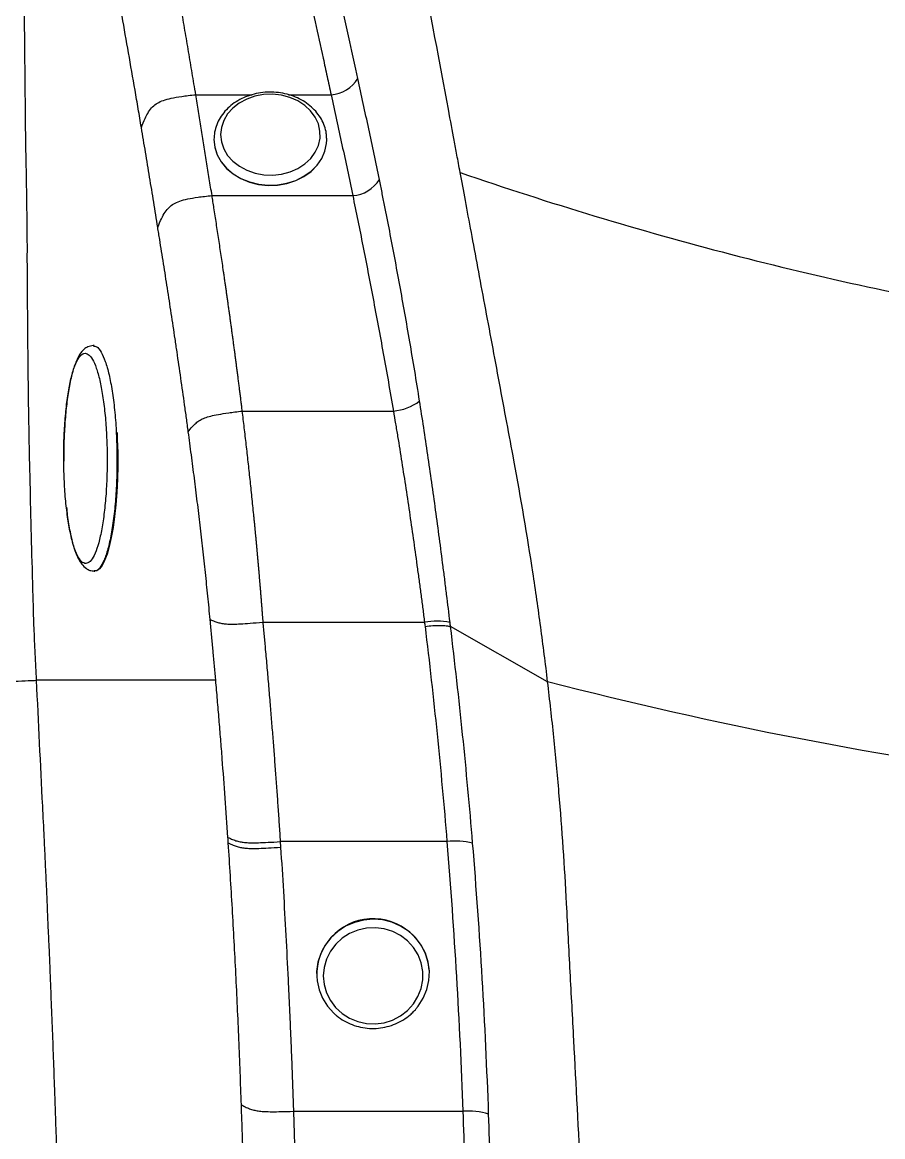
# Model space of a CAD drawing. Extents: x 527 to 611, y 788 to 934.
# Drawn here: x 576.8 to 584.43, y 841.52 to 851.41 of the extents above; entities that cross this region are included whole.
import ezdxf

# ---------------------------------------------------------------- set-up
doc = ezdxf.new("R2010")
doc.units = 0
doc.header["$MEASUREMENT"] = 0
doc.layers.add('1', color=4, linetype='Continuous')
doc.layers.add('GEOMETRY', color=3, linetype='Continuous', lineweight=25)

# ---------------------------------------------------------------- blocks, each defined once
blk = doc.blocks.new('2026_FLAIR')
at = {"layer": 'GEOMETRY'}
for p, q in [((51.2706, 47.4025), (51.7703, 47.4025)), ((52.0938, 47.4025), (52.4703, 47.4025)), ((51.4317, 47.0076), (51.4317, 47.0062)), ((52.4317, 47.0036), (52.4315, 47.0165)), ((52.4317, 47.0021), (52.4317, 47.0036)), ((51.4144, 46.5083), (52.6615, 46.5083)), ((50.3686, 45.1778), (50.3621, 45.1778)), ((51.6828, 44.5975), (53.0223, 44.5975)), ((50.3689, 43.1778), (50.3756, 43.1778)), ((51.8676, 42.7253), (53.298, 42.7253)), ((54.3898, 42.1964), (53.5286, 42.6864)), ((53.497, 40.779), (52.0224, 40.779)), ((52.0257, 40.7289), (52.0224, 40.779)), ((53.3405, 39.6391), (53.3405, 39.6398)), ((52.3425, 39.5766), (52.3425, 39.576)), ((52.1391, 38.3873), (53.638, 38.3873))]:
    blk.add_line(p, q, dxfattribs=at)
at = {"layer": 'GEOMETRY', "flags": 128}
for points in [[(51.4903, 47.0486), (51.4975, 46.9846), (51.5186, 46.9226), (51.553, 46.8647), (51.5996, 46.8126), (51.6569, 46.7682), (51.723, 46.7328), (51.7958, 46.7075), (51.873, 46.6931), (51.9521, 46.6902), (52.0305, 46.6988), (52.1058, 46.7186), (52.1755, 46.749), (52.2373, 46.789), (52.2893, 46.8374), (52.3299, 46.8926), (52.3576, 46.9527), (52.3717, 47.0159), (52.3716, 47.0802), (52.3574, 47.1435), (52.3295, 47.2036), (52.2888, 47.2588), (52.2367, 47.3073), (52.1747, 47.3474), (52.105, 47.3779), (52.0297, 47.3978), (51.9512, 47.4064), (51.8721, 47.4036), (51.795, 47.3893), (51.7222, 47.3641), (51.6562, 47.3288), (51.599, 47.2844), (51.5526, 47.2324), (51.5183, 47.1745), (51.4973, 47.1126), (51.4903, 47.0486)], [(51.4317, 47.0059), (51.4389, 46.9373), (51.4604, 46.8706), (51.4954, 46.8079), (51.543, 46.7508), (51.6017, 46.7011), (51.6699, 46.6601), (51.7457, 46.6291), (51.8268, 46.6089), (51.9109, 46.6001), (51.9957, 46.6029), (52.0786, 46.6174), (52.1572, 46.643), (52.2294, 46.6791), (52.293, 46.7245), (52.3462, 46.7781), (52.3875, 46.8382), (52.4157, 46.9031), (52.4299, 46.9709), (52.4317, 47.0036)], [(51.4317, 47.0044), (51.4389, 46.9358), (51.4604, 46.8692), (51.4954, 46.8064), (51.543, 46.7494), (51.6017, 46.6996), (51.6699, 46.6586), (51.7457, 46.6276), (51.8268, 46.6074), (51.9109, 46.5986), (51.9957, 46.6015), (52.0785, 46.6159), (52.1572, 46.6416), (52.2294, 46.6776), (52.293, 46.7231), (52.3462, 46.7766), (52.3875, 46.8367), (52.4157, 46.9016), (52.4299, 46.9694), (52.4317, 47.0021)], [(50.5723, 44.407), (50.5751, 44.3464), (50.5781, 44.2286)], [(50.5781, 44.2286), (50.5783, 44.1101), (50.5756, 43.9926), (50.57, 43.8777), (50.5617, 43.767), (50.5507, 43.662), (50.5372, 43.5643), (50.5213, 43.4752), (50.5034, 43.396), (50.4836, 43.3277), (50.4623, 43.2714), (50.4397, 43.2278), (50.4162, 43.1976), (50.392, 43.181), (50.3756, 43.1778)], [(53.2339, 39.3098), (53.2427, 39.321), (53.2873, 39.3908), (53.3192, 39.4669), (53.3372, 39.547), (53.341, 39.6289), (53.3305, 39.7102), (53.3059, 39.7885), (53.2679, 39.8616), (53.2176, 39.9274), (53.1566, 39.984), (53.0864, 40.0297), (53.0093, 40.0633), (52.9273, 40.0838), (52.8428, 40.0906), (52.7583, 40.0835), (52.6762, 40.0628), (52.5988, 40.0289), (52.5284, 39.9829), (52.4671, 39.9261), (52.4165, 39.8601), (52.3781, 39.7869), (52.3531, 39.7085), (52.3421, 39.6272), (52.3455, 39.5453), (52.3631, 39.4653), (52.3945, 39.3893), (52.4388, 39.3196), (52.4947, 39.2582), (52.4965, 39.2565)], [(53.1474, 39.2812), (53.1995, 39.339), (53.2402, 39.4047), (53.2681, 39.4764), (53.2824, 39.5517), (53.2825, 39.6282), (53.2685, 39.7034), (53.2407, 39.7749), (53.2002, 39.8405), (53.1482, 39.8979), (53.0864, 39.9454), (53.0168, 39.9815), (52.9415, 40.0049), (52.8631, 40.0149), (52.784, 40.0113), (52.7068, 39.994), (52.634, 39.9638), (52.5679, 39.9214), (52.5106, 39.8684), (52.464, 39.8064), (52.4296, 39.7374), (52.4084, 39.6636), (52.4012, 39.5874), (52.4082, 39.5113), (52.4291, 39.4376), (52.4634, 39.3688), (52.5098, 39.307), (52.567, 39.2543), (52.633, 39.2124), (52.7057, 39.1826), (52.7828, 39.1658), (52.8619, 39.1626), (52.9404, 39.173), (53.0157, 39.1969), (53.0854, 39.2333), (53.1474, 39.2812)]]:
    blk.add_lwpolyline(points, dxfattribs=at)
at = {"layer": 'GEOMETRY'}
for centre, radius, start, end in [((52.4514, 47.6993), 0.2974, 273.63978, 329.17756), ((52.6437, 46.8075), 0.2997, 273.38843, 328.13971), ((52.9897, 45.0276), 0.4314, 274.33848, 307.84422), ((53.4038, 42.0556), 0.678, 79.77224, 98.97877), ((53.5756, 40.1536), 0.6303, 76.2933, 97.1601), ((52.8423, 39.5949), 0.5002, 5.14148, 182.09521), ((53.6877, 37.8), 0.5894, 72.31461, 94.83833)]:
    blk.add_arc(centre, radius, start, end, dxfattribs=at)
for points, knots in [([(53.5093, 47.2753), (53.4326, 47.6862), (53.3509, 48.1241), (53.183, 49.0244), (53.0967, 49.4866), (52.9249, 50.4078), (52.8393, 50.8668), (52.7146, 51.5348), (52.6737, 51.7541), (52.6137, 52.076), (52.5939, 52.1821), (52.5548, 52.3917), (52.5355, 52.4949), (52.5165, 52.5971)], [0.4318413, 0.4318413, 0.4318413, 0.4318413, 0.573881, 0.573881, 0.7159207, 0.7159207, 0.8579603, 0.8579603, 0.9289802, 0.9289802, 0.9644901, 0.9644901, 1, 1, 1, 1]), ([(52.7068, 47.5469), (52.6121, 47.9809), (52.519, 48.4075), (52.3363, 49.2446), (52.2467, 49.6552), (52.1148, 50.2592), (52.0713, 50.4585), (51.9851, 50.8529), (51.9426, 51.0479), (51.8583, 51.4336), (51.8166, 51.6243), (51.7342, 52.0014), (51.6935, 52.1877), (51.6532, 52.372)], [0, 0, 0, 0, 0.25, 0.25, 0.5, 0.5, 0.625, 0.625, 0.75, 0.75, 0.875, 0.875, 1, 1, 1, 1]), ([(51.4212, 52.2272), (51.5014, 51.8587), (51.5833, 51.4816), (51.7091, 50.9029), (51.7515, 50.7079), (51.8372, 50.3135), (51.8806, 50.1141), (52.0119, 49.5102), (52.1011, 49.0996), (52.2376, 48.4719), (52.2835, 48.2607), (52.3531, 47.941), (52.3764, 47.8339), (52.4115, 47.6727), (52.4232, 47.6188), (52.4467, 47.5108), (52.4585, 47.4567), (52.4703, 47.4025)], [0, 0, 0, 0, 0.25, 0.25, 0.375, 0.375, 0.5, 0.5, 0.75, 0.75, 0.875, 0.875, 0.9375, 0.9375, 0.96875, 0.96875, 1, 1, 1, 1]), ([(49.8589, 42.21), (49.8551, 42.2878), (49.8513, 42.3656), (49.8456, 42.4824), (49.8437, 42.5213), (49.8402, 42.5991), (49.8386, 42.638), (49.836, 42.6964), (49.8352, 42.7158), (49.834, 42.7547), (49.8336, 42.7742), (49.832, 42.8326), (49.8309, 42.8715), (49.8276, 42.9883), (49.8254, 43.0662), (49.819, 43.2997), (49.815, 43.4554), (49.8071, 43.7668), (49.8035, 43.9226), (49.798, 44.1561), (49.7963, 44.234), (49.7933, 44.3897), (49.792, 44.4676), (49.7882, 44.7012), (49.786, 44.8569), (49.7835, 45.0906), (49.7829, 45.1685), (49.7821, 45.3242), (49.7818, 45.4021), (49.7799, 45.5189), (49.7791, 45.5579), (49.778, 45.6357), (49.7778, 45.6747), (49.7783, 45.7526), (49.779, 45.7916), (49.7789, 45.85), (49.7787, 45.8694), (49.778, 45.8986), (49.7777, 45.9084), (49.7769, 45.9278), (49.7763, 45.9376), (49.7756, 45.957), (49.7754, 45.9667), (49.7761, 45.9862), (49.7769, 45.996), (49.7786, 46.0155), (49.7794, 46.0253), (49.7797, 46.0447), (49.7792, 46.0545), (49.7779, 46.0739), (49.777, 46.0836), (49.7759, 46.1031), (49.7757, 46.1128), (49.7754, 46.142), (49.7757, 46.1615), (49.776, 46.2199), (49.7759, 46.2588), (49.775, 46.3367), (49.7743, 46.3756), (49.7734, 46.4534), (49.773, 46.4923), (49.7717, 46.5702), (49.7709, 46.6091), (49.7694, 46.687), (49.7687, 46.7259), (49.7677, 46.7843), (49.7674, 46.8037), (49.7666, 46.8426), (49.7661, 46.8621), (49.7652, 46.901), (49.7647, 46.9205), (49.7642, 46.9594), (49.7643, 46.9789), (49.764, 47.0178), (49.7634, 47.0373), (49.7626, 47.0762), (49.7623, 47.0956), (49.7615, 47.154), (49.7612, 47.1929), (49.7605, 47.2708), (49.7601, 47.3097), (49.7582, 47.5044), (49.7566, 47.6601), (49.7522, 48.1272), (49.7494, 48.4386), (49.7467, 48.9057), (49.7461, 49.0614), (49.7455, 49.3728), (49.7455, 49.5285), (49.7461, 49.6842)], [0, 0, 0, 0, 0.03125, 0.03125, 0.046875, 0.046875, 0.0625, 0.0625, 0.070313, 0.070313, 0.078125, 0.078125, 0.09375, 0.09375, 0.125, 0.125, 0.1875, 0.1875, 0.25, 0.25, 0.28125, 0.28125, 0.3125, 0.3125, 0.375, 0.375, 0.40625, 0.40625, 0.4375, 0.4375, 0.453125, 0.453125, 0.46875, 0.46875, 0.484375, 0.484375, 0.492188, 0.492188, 0.496094, 0.496094, 0.5, 0.5, 0.503906, 0.503906, 0.507813, 0.507813, 0.511719, 0.511719, 0.515625, 0.515625, 0.519531, 0.519531, 0.523438, 0.523438, 0.53125, 0.53125, 0.546875, 0.546875, 0.5625, 0.5625, 0.578125, 0.578125, 0.59375, 0.59375, 0.609375, 0.609375, 0.617188, 0.617188, 0.625, 0.625, 0.632813, 0.632813, 0.640625, 0.640625, 0.648438, 0.648438, 0.65625, 0.65625, 0.671875, 0.671875, 0.6875, 0.6875, 0.75, 0.75, 0.875, 0.875, 0.9375, 0.9375, 1, 1, 1, 1]), ([(50.7884, 47.111), (50.7837, 47.1388), (50.779, 47.1667), (50.7696, 47.2223), (50.7649, 47.2501), (50.7507, 47.3334), (50.7412, 47.3887), (50.7128, 47.5543), (50.6937, 47.6641), (50.6363, 47.992), (50.5978, 48.2086), (50.4825, 48.8519), (50.406, 49.2724), (50.3321, 49.6842)], [0, 0, 0, 0, 0.03125, 0.03125, 0.0625, 0.0625, 0.125, 0.125, 0.25, 0.25, 0.5, 0.5, 1, 1, 1, 1]), ([(51.2706, 47.4025), (51.2653, 47.4345), (51.2547, 47.4983), (51.2388, 47.5938), (51.2229, 47.689), (51.2069, 47.784), (51.1909, 47.8787), (51.1749, 47.9732), (51.1537, 48.0975), (51.1273, 48.2513), (51.0957, 48.434), (51.064, 48.6158), (51.0324, 48.7964), (51.0008, 48.9761), (50.9693, 49.1547), (50.9379, 49.3323), (50.9067, 49.5089), (50.8861, 49.6258), (50.8758, 49.6842)], [0, 0, 0, 0, 0.040676, 0.081258, 0.121889, 0.16254, 0.203187, 0.24383, 0.284467, 0.364042, 0.4436, 0.523141, 0.602663, 0.682167, 0.761652, 0.84112, 0.920569, 1, 1, 1, 1]), ([(52.8983, 46.6493), (52.867, 46.8006), (52.8353, 46.9511), (52.7874, 47.1756), (52.7714, 47.2502), (52.7391, 47.399), (52.7229, 47.4731), (52.7068, 47.5469)], [0, 0, 0, 0, 0.5, 0.5, 0.75, 0.75, 1, 1, 1, 1]), ([(50.7884, 47.111), (50.7995, 47.1416), (50.8101, 47.1679), (50.8311, 47.2139), (50.8416, 47.2335), (50.8636, 47.2677), (50.8751, 47.2822), (50.9004, 47.3076), (50.9141, 47.3184), (50.9454, 47.3373), (50.9629, 47.3454), (51.0035, 47.3598), (51.0265, 47.3662), (51.0802, 47.3778), (51.1109, 47.383), (51.1824, 47.393), (51.2232, 47.3978), (51.2706, 47.4025)], [0, 0, 0, 0, 0.125, 0.125, 0.25, 0.25, 0.375, 0.375, 0.5, 0.5, 0.625, 0.625, 0.75, 0.75, 0.875, 0.875, 1, 1, 1, 1]), ([(51.4144, 46.5083), (51.4104, 46.5333), (51.4024, 46.5832), (51.3904, 46.6579), (51.3787, 46.7326), (51.3669, 46.8075), (51.3551, 46.8823), (51.3392, 46.982), (51.3192, 47.1062), (51.295, 47.2547), (51.2787, 47.3533), (51.2706, 47.4025)], [0, 0, 0, 0, 0.082967, 0.165717, 0.248728, 0.332101, 0.415645, 0.499186, 0.666135, 0.833133, 1, 1, 1, 1]), ([(52.43, 47.0174), (52.4296, 47.0313), (52.4286, 47.0673), (52.4131, 47.1241), (52.3855, 47.1861), (52.3462, 47.2435), (52.2969, 47.295), (52.2384, 47.3395), (52.1721, 47.3758), (52.0997, 47.403), (52.023, 47.4203), (51.9438, 47.4273), (51.8643, 47.4237), (51.7863, 47.4096), (51.7117, 47.3853), (51.6426, 47.3512), (51.5808, 47.3082), (51.5278, 47.2573), (51.4852, 47.1998), (51.4544, 47.1373), (51.4351, 47.072), (51.4328, 47.0276), (51.4317, 47.0058)], [0, 0, 0, 0, 0.031045, 0.080732, 0.130479, 0.180495, 0.230896, 0.281691, 0.332817, 0.384179, 0.435695, 0.487312, 0.539004, 0.590763, 0.642581, 0.694433, 0.746257, 0.797951, 0.849374, 0.900387, 0.95091, 1, 1, 1, 1]), ([(52.4703, 47.4025), (52.5024, 47.2551), (52.5347, 47.1069), (52.5985, 46.8088), (52.6302, 46.659), (52.6615, 46.5083)], [0, 0, 0, 0, 0.5, 0.5, 1, 1, 1, 1]), ([(53.6143, 46.7123), (53.6036, 46.7697), (53.5942, 46.8198), (53.5768, 46.913), (53.5688, 46.9559), (53.545, 47.0835), (53.5294, 47.1671), (53.5093, 47.2753)], [0.35707677, 0.35707677, 0.35707677, 0.35707677, 0.37576791, 0.37576791, 0.39445905, 0.39445905, 0.43184133, 0.43184133, 0.43184133, 0.43184133]), ([(50.9332, 46.2262), (50.9272, 46.2635), (50.9211, 46.301), (50.9091, 46.376), (50.9032, 46.4133), (50.8855, 46.5247), (50.8735, 46.5983), (50.8495, 46.7453), (50.8374, 46.8187), (50.8191, 46.9285), (50.8129, 46.9651), (50.8007, 47.0382), (50.7946, 47.0747), (50.7884, 47.111)], [0, 0, 0, 0, 0.125, 0.125, 0.25, 0.25, 0.5, 0.5, 0.75, 0.75, 0.875, 0.875, 1, 1, 1, 1]), ([(53.2543, 44.687), (53.2401, 44.7766), (53.2258, 44.8652), (53.1969, 45.0405), (53.1823, 45.1269), (53.153, 45.2979), (53.1382, 45.3824), (53.1087, 45.5495), (53.0938, 45.6321), (53.0641, 45.7951), (53.0492, 45.8757), (53.0193, 46.0349), (53.0043, 46.1137), (52.9743, 46.2695), (52.9592, 46.3464), (52.9365, 46.4608), (52.9289, 46.4986), (52.9137, 46.5742), (52.906, 46.6118), (52.8983, 46.6493)], [0, 0, 0, 0, 0.125, 0.125, 0.25, 0.25, 0.375, 0.375, 0.5, 0.5, 0.625, 0.625, 0.75, 0.75, 0.875, 0.875, 0.9375, 0.9375, 1, 1, 1, 1]), ([(53.6143, 46.7123), (54.4067, 46.4396), (55.2058, 46.198), (56.8178, 45.7794), (57.6307, 45.6025), (59.2709, 45.3166), (60.0982, 45.2075), (61.3507, 45.0976), (61.77, 45.0699), (62.4021, 45.0421), (62.6132, 45.0351), (62.9307, 45.0281), (63.0367, 45.0264), (63.2482, 45.0241), (63.3539, 45.0235), (64.304, 45.0237), (65.1419, 45.0611), (66.8051, 45.207), (67.6304, 45.3156), (69.2688, 45.6008), (70.082, 45.7774), (71.6967, 46.1963), (72.4982, 46.4385), (73.2941, 46.7123)], [0, 0, 0, 0, 0.125, 0.125, 0.25, 0.25, 0.375, 0.375, 0.4375, 0.4375, 0.46875, 0.46875, 0.484375, 0.484375, 0.5, 0.5, 0.625, 0.625, 0.75, 0.75, 0.875, 0.875, 1, 1, 1, 1]), ([(54.0903, 44.1603), (54.0496, 44.3792), (54.0062, 44.6114), (53.9189, 45.0793), (53.875, 45.3148), (53.7906, 45.767), (53.7502, 45.9835), (53.6949, 46.2802), (53.6773, 46.3744), (53.6442, 46.5519), (53.6287, 46.6351), (53.6143, 46.7123)], [0.1557946, 0.1557946, 0.1557946, 0.1557946, 0.2061151, 0.2061151, 0.2564357, 0.2564357, 0.3067562, 0.3067562, 0.3319165, 0.3319165, 0.3570768, 0.3570768, 0.3570768, 0.3570768]), ([(50.9332, 46.2262), (50.9446, 46.2557), (50.9554, 46.281), (50.9768, 46.3252), (50.9874, 46.3441), (51.0096, 46.377), (51.0212, 46.391), (51.0465, 46.4154), (51.0603, 46.4258), (51.0914, 46.4441), (51.1089, 46.452), (51.1492, 46.466), (51.1721, 46.4722), (51.2254, 46.4836), (51.2558, 46.4888), (51.3268, 46.4988), (51.3674, 46.5035), (51.4144, 46.5083)], [0, 0, 0, 0, 0.125, 0.125, 0.25, 0.25, 0.375, 0.375, 0.5, 0.5, 0.625, 0.625, 0.75, 0.75, 0.875, 0.875, 1, 1, 1, 1]), ([(51.6828, 44.5975), (51.6811, 44.6116), (51.6776, 44.6398), (51.6724, 44.6819), (51.6672, 44.7239), (51.662, 44.7657), (51.6567, 44.8074), (51.6515, 44.8488), (51.6462, 44.8902), (51.6409, 44.9313), (51.6356, 44.9723), (51.6303, 45.013), (51.625, 45.0537), (51.6197, 45.0941), (51.6143, 45.1344), (51.609, 45.1745), (51.6036, 45.2145), (51.5983, 45.2543), (51.5929, 45.2939), (51.5875, 45.3334), (51.5821, 45.3727), (51.5767, 45.4119), (51.5713, 45.4509), (51.5658, 45.4898), (51.5604, 45.5285), (51.555, 45.567), (51.5495, 45.6055), (51.5441, 45.6437), (51.5387, 45.6819), (51.5332, 45.7198), (51.5278, 45.7577), (51.5223, 45.7954), (51.5116, 45.869), (51.4956, 45.9775), (51.4743, 46.1199), (51.453, 46.2603), (51.4358, 46.3712), (51.4231, 46.4537), (51.4173, 46.4901), (51.4144, 46.5083)], [0, 0, 0, 0, 0.020264, 0.040534, 0.060806, 0.081077, 0.101343, 0.121603, 0.141854, 0.162097, 0.182329, 0.202552, 0.222767, 0.242973, 0.263173, 0.283369, 0.303559, 0.323744, 0.343923, 0.364098, 0.384268, 0.404435, 0.424598, 0.444757, 0.464914, 0.485066, 0.505215, 0.525361, 0.545505, 0.565648, 0.58579, 0.60593, 0.626067, 0.704067, 0.782032, 0.859921, 0.937736, 0.968913, 1, 1, 1, 1]), ([(52.6615, 46.5083), (52.6769, 46.4353), (52.6919, 46.3614), (52.722, 46.2125), (52.737, 46.1372), (52.767, 45.9852), (52.782, 45.9084), (52.812, 45.7531), (52.827, 45.6746), (52.857, 45.5159), (52.8721, 45.4356), (52.9023, 45.2732), (52.9174, 45.1911), (52.9475, 45.025), (52.9626, 44.941), (52.9926, 44.7708), (53.0075, 44.6845), (53.0223, 44.5975)], [0, 0, 0, 0, 0.125, 0.125, 0.25, 0.25, 0.375, 0.375, 0.5, 0.5, 0.625, 0.625, 0.75, 0.75, 0.875, 0.875, 1, 1, 1, 1]), ([(51.2043, 44.413), (51.1989, 44.4533), (51.1934, 44.4936), (51.1825, 44.5736), (51.177, 44.6134), (51.1604, 44.7322), (51.1492, 44.811), (51.1268, 44.9675), (51.1156, 45.0451), (51.0987, 45.1602), (51.0931, 45.1984), (51.0817, 45.2746), (51.0761, 45.3125), (51.0591, 45.4259), (51.0477, 45.5006), (51.0249, 45.6491), (51.0135, 45.7226), (50.9963, 45.8317), (50.9906, 45.8679), (50.9792, 45.9403), (50.9734, 45.9764), (50.9619, 46.0485), (50.9562, 46.0843), (50.9476, 46.1376), (50.9447, 46.1552), (50.939, 46.1906), (50.9361, 46.2083), (50.9332, 46.2262)], [0, 0, 0, 0, 0.0625, 0.0625, 0.125, 0.125, 0.25, 0.25, 0.375, 0.375, 0.4375, 0.4375, 0.5, 0.5, 0.625, 0.625, 0.75, 0.75, 0.8125, 0.8125, 0.875, 0.875, 0.9375, 0.9375, 0.96875, 0.96875, 1, 1, 1, 1]), ([(50.362, 45.1777), (50.3452, 45.1756), (50.3157, 45.1717), (50.2815, 45.1474), (50.2487, 45.1131), (50.2149, 45.0551), (50.1798, 44.9571), (50.1498, 44.8288), (50.1275, 44.6829), (50.1114, 44.5235), (50.1023, 44.3535), (50.0987, 44.2271), (50.1004, 44.1604), (50.1006, 44.1521)], [0, 0, 0, 0, 0.069165, 0.121583, 0.158846, 0.273099, 0.40175, 0.524729, 0.640378, 0.754687, 0.869088, 0.983847, 1, 1, 1, 1]), ([(50.3608, 45.1744), (50.3713, 45.1739), (50.3953, 45.1726), (50.4321, 45.1252), (50.4692, 45.0421), (50.5023, 44.9246), (50.5302, 44.7788), (50.5518, 44.6097), (50.5661, 44.424), (50.5728, 44.2289), (50.5715, 44.0319), (50.5623, 43.8404), (50.5456, 43.6619), (50.5219, 43.5032), (50.4922, 43.3706), (50.4576, 43.2682), (50.4195, 43.2038), (50.3892, 43.175), (50.3723, 43.1804), (50.3687, 43.1815)], [0, 0, 0, 0, 0.048465, 0.11082, 0.173176, 0.235531, 0.297886, 0.360242, 0.422597, 0.484953, 0.547308, 0.609664, 0.672019, 0.734375, 0.79673, 0.859086, 0.921441, 0.983797, 1, 1, 1, 1]), ([(50.1005, 44.1302), (50.102, 44.0694), (50.1051, 43.948), (50.119, 43.7751), (50.1389, 43.6176), (50.165, 43.4816), (50.1958, 43.3721), (50.2304, 43.2941), (50.2674, 43.2493), (50.3053, 43.2409), (50.3428, 43.268), (50.3783, 43.3301), (50.4105, 43.425), (50.4382, 43.5485), (50.4602, 43.6964), (50.4759, 43.8626), (50.4844, 44.0412), (50.4857, 44.2252), (50.4794, 44.4074), (50.466, 44.5805), (50.4459, 44.7379), (50.42, 44.874), (50.3891, 44.983), (50.3545, 45.0614), (50.3175, 45.1056), (50.2795, 45.1142), (50.2421, 45.0871), (50.2066, 45.0245), (50.1744, 44.93), (50.1468, 44.806), (50.1247, 44.6582), (50.1091, 44.492), (50.1001, 44.3134), (50.1004, 44.1913), (50.1005, 44.1302)], [0, 0, 0, 0, 0.031254, 0.062463, 0.093755, 0.124954, 0.15622, 0.187463, 0.218687, 0.249972, 0.281172, 0.312465, 0.343671, 0.374932, 0.40618, 0.437392, 0.468682, 0.5, 0.531318, 0.562608, 0.59382, 0.625068, 0.656329, 0.687535, 0.718828, 0.750028, 0.781312, 0.812537, 0.84378, 0.875046, 0.906245, 0.937537, 0.968746, 1, 1, 1, 1]), ([(53.5242, 42.7228), (53.5145, 42.8049), (53.5045, 42.8874), (53.4891, 43.0116), (53.484, 43.0531), (53.4736, 43.1363), (53.4683, 43.178), (53.4523, 43.303), (53.4415, 43.3862), (53.4195, 43.5525), (53.4083, 43.6356), (53.3743, 43.8841), (53.3511, 44.0478), (53.3153, 44.2905), (53.3033, 44.3707), (53.279, 44.5298), (53.2668, 44.6087), (53.2543, 44.687)], [0, 0, 0, 0, 0.125, 0.125, 0.1875, 0.1875, 0.25, 0.25, 0.375, 0.375, 0.5, 0.5, 0.75, 0.75, 0.875, 0.875, 1, 1, 1, 1]), ([(51.2043, 44.413), (51.2165, 44.4299), (51.2279, 44.4446), (51.2503, 44.4702), (51.2613, 44.4812), (51.284, 44.5007), (51.2957, 44.5091), (51.3211, 44.524), (51.3348, 44.5305), (51.3657, 44.5424), (51.3829, 44.5478), (51.4226, 44.558), (51.4451, 44.5627), (51.4974, 44.5722), (51.5273, 44.577), (51.5969, 44.5868), (51.6366, 44.5919), (51.6828, 44.5975)], [0, 0, 0, 0, 0.125, 0.125, 0.25, 0.25, 0.375, 0.375, 0.5, 0.5, 0.625, 0.625, 0.75, 0.75, 0.875, 0.875, 1, 1, 1, 1]), ([(51.8676, 42.7253), (51.8668, 42.7361), (51.8652, 42.7578), (51.8627, 42.7903), (51.8601, 42.823), (51.8576, 42.8557), (51.855, 42.8885), (51.8524, 42.9213), (51.8498, 42.9542), (51.8471, 42.9871), (51.8444, 43.02), (51.8417, 43.0529), (51.8389, 43.0859), (51.8361, 43.1189), (51.8333, 43.1518), (51.8305, 43.1848), (51.8276, 43.2178), (51.8247, 43.2508), (51.8218, 43.2838), (51.8188, 43.3168), (51.8158, 43.3498), (51.8128, 43.3828), (51.8098, 43.4158), (51.8067, 43.4487), (51.8036, 43.4816), (51.8005, 43.5145), (51.7974, 43.5474), (51.7942, 43.5802), (51.791, 43.613), (51.7878, 43.6457), (51.783, 43.6938), (51.7767, 43.7572), (51.7686, 43.8357), (51.7605, 43.9138), (51.7522, 43.9916), (51.7438, 44.0689), (51.7354, 44.1459), (51.7268, 44.2224), (51.7182, 44.2984), (51.7095, 44.374), (51.7007, 44.449), (51.6918, 44.5236), (51.6858, 44.5728), (51.6828, 44.5975)], [0, 0, 0, 0, 0.01731, 0.034636, 0.051974, 0.06932, 0.086672, 0.104025, 0.121376, 0.138721, 0.15606, 0.173392, 0.19072, 0.208043, 0.225361, 0.242677, 0.259989, 0.277298, 0.294604, 0.311908, 0.329208, 0.346506, 0.3638, 0.38109, 0.398377, 0.41566, 0.432938, 0.450212, 0.46748, 0.484742, 0.501999, 0.543673, 0.585312, 0.626923, 0.668506, 0.710063, 0.751591, 0.793085, 0.834547, 0.875975, 0.917366, 0.958712, 1, 1, 1, 1]), ([(53.0223, 44.5975), (53.0286, 44.5603), (53.0349, 44.5228), (53.0475, 44.4478), (53.0537, 44.4101), (53.0723, 44.2965), (53.0845, 44.2201), (53.1089, 44.0659), (53.1209, 43.9883), (53.1446, 43.8323), (53.1564, 43.7538), (53.1796, 43.5959), (53.191, 43.5166), (53.2135, 43.358), (53.2245, 43.2786), (53.2408, 43.1594), (53.2462, 43.1196), (53.2569, 43.0403), (53.2622, 43.0007), (53.2726, 42.9217), (53.2778, 42.8823), (53.2854, 42.8233), (53.288, 42.8037), (53.293, 42.7645), (53.2955, 42.7448), (53.298, 42.7253)], [0, 0, 0, 0, 0.0625, 0.0625, 0.125, 0.125, 0.25, 0.25, 0.375, 0.375, 0.5, 0.5, 0.625, 0.625, 0.75, 0.75, 0.8125, 0.8125, 0.875, 0.875, 0.9375, 0.9375, 0.96875, 0.96875, 1, 1, 1, 1]), ([(51.3979, 42.7486), (51.3946, 42.7832), (51.3913, 42.8175), (51.3846, 42.8865), (51.3811, 42.9212), (51.3706, 43.0253), (51.3634, 43.0949), (51.3486, 43.2344), (51.3409, 43.3044), (51.3253, 43.4445), (51.3173, 43.5144), (51.3009, 43.654), (51.2926, 43.7237), (51.2756, 43.8629), (51.2669, 43.9325), (51.2494, 44.071), (51.2405, 44.1399), (51.227, 44.2428), (51.2225, 44.277), (51.2135, 44.3451), (51.2089, 44.379), (51.2043, 44.413)], [0, 0, 0, 0, 0.0625, 0.0625, 0.125, 0.125, 0.25, 0.25, 0.375, 0.375, 0.5, 0.5, 0.625, 0.625, 0.75, 0.75, 0.875, 0.875, 0.9375, 0.9375, 1, 1, 1, 1]), ([(54.3898, 42.1964), (54.3801, 42.2776), (54.3702, 42.3584), (54.3497, 42.5202), (54.3391, 42.6009), (54.3063, 42.8433), (54.2831, 43.005), (54.2089, 43.4927), (54.1534, 43.8215), (54.0903, 44.1603)], [0, 0, 0, 0, 0.0194743, 0.0194743, 0.0389486, 0.0389486, 0.0778973, 0.0778973, 0.1557946, 0.1557946, 0.1557946, 0.1557946]), ([(50.1243, 43.7437), (50.1267, 43.7201), (50.1347, 43.6413), (50.1524, 43.5387), (50.1755, 43.4353), (50.1976, 43.3619), (50.2189, 43.3088), (50.2381, 43.2711), (50.2619, 43.2341), (50.2948, 43.2016), (50.3336, 43.1814), (50.3568, 43.1791), (50.3692, 43.1779)], [0, 0, 0, 0, 0.073305, 0.245068, 0.366015, 0.489618, 0.597485, 0.665739, 0.737629, 0.848334, 0.919182, 1, 1, 1, 1]), ([(51.3979, 42.7486), (51.4124, 42.742), (51.4256, 42.7364), (51.451, 42.7269), (51.463, 42.7231), (51.4872, 42.7167), (51.4993, 42.7143), (51.5249, 42.7105), (51.5384, 42.7093), (51.5684, 42.7078), (51.5849, 42.7076), (51.6226, 42.7082), (51.6438, 42.709), (51.6931, 42.7117), (51.7212, 42.7135), (51.7867, 42.7185), (51.8241, 42.7215), (51.8676, 42.7253)], [0, 0, 0, 0, 0.125, 0.125, 0.25, 0.25, 0.375, 0.375, 0.5, 0.5, 0.625, 0.625, 0.75, 0.75, 0.875, 0.875, 1, 1, 1, 1]), ([(51.4476, 42.21), (51.4403, 42.2924), (51.4329, 42.3753), (51.4215, 42.4987), (51.4178, 42.5396), (51.4119, 42.602), (51.4099, 42.6231), (51.4059, 42.6653), (51.4038, 42.6866), (51.4019, 42.7072)], [0, 0, 0, 0, 0.5, 0.5, 0.75, 0.75, 0.875, 0.875, 1, 1, 1, 1]), ([(52.0224, 40.779), (52.019, 40.8297), (52.0123, 40.9311), (52.0018, 41.0831), (51.9911, 41.2352), (51.9799, 41.3873), (51.9685, 41.5395), (51.9567, 41.6916), (51.9446, 41.8438), (51.9318, 41.9994), (51.9185, 42.1583), (51.9044, 42.3207), (51.8929, 42.4493), (51.8844, 42.5439), (51.8788, 42.6043), (51.8727, 42.6646), (51.8693, 42.705), (51.8676, 42.7253)], [0, 0, 0, 0, 0.0781534, 0.1563195, 0.2344941, 0.3126727, 0.3908498, 0.4690197, 0.5471792, 0.6253663, 0.7088219, 0.792176, 0.8756142, 0.9069008, 0.9379355, 0.9686804, 1, 1, 1, 1]), ([(53.298, 42.7253), (53.298, 42.7253), (53.298, 42.7253), (53.298, 42.7253), (53.2995, 42.7129), (53.301, 42.7005), (53.3025, 42.688)], [-0.00000006, -0.00000006, -0.00000006, -0.00000006, 0, 0, 0, 0.0009705947, 0.0009705947, 0.0009705947, 0.0009705947]), ([(53.3025, 42.688), (53.3262, 42.6908), (53.3499, 42.693), (53.3954, 42.6957), (53.4171, 42.6963), (53.457, 42.6961), (53.475, 42.6952), (53.506, 42.6919), (53.5189, 42.6895), (53.5286, 42.6864)], [0, 0, 0, 0, 0.25, 0.25, 0.5, 0.5, 0.75, 0.75, 1, 1, 1, 1]), ([(53.5286, 42.6864), (53.5286, 42.6864), (53.5286, 42.6864), (53.5286, 42.6864), (53.5271, 42.6986), (53.5257, 42.7107), (53.5242, 42.7228)], [-0.00000006, -0.00000006, -0.00000006, -0.00000006, 0, 0, 0, 0.0009476852, 0.0009476852, 0.0009476852, 0.0009476852]), ([(53.3025, 42.6881), (53.3414, 42.3701), (53.3771, 42.052), (53.4419, 41.4156), (53.4711, 41.0973), (53.497, 40.779)], [0, 0, 0, 0, 0.5, 0.5, 1, 1, 1, 1]), ([(53.7249, 40.766), (53.6985, 41.0862), (53.669, 41.4064), (53.6036, 42.0466), (53.5677, 42.3666), (53.5286, 42.6864)], [0, 0, 0, 0, 0.5, 0.5, 1, 1, 1, 1]), ([(49.3625, 42.1859), (49.4233, 42.1889), (49.4841, 42.1918), (49.5976, 42.1973), (49.6504, 42.1999), (49.7409, 42.2043), (49.7787, 42.2061), (49.8344, 42.2088), (49.8522, 42.2097), (49.8589, 42.21)], [0, 0, 0, 0, 0.25, 0.25, 0.5, 0.5, 0.75, 0.75, 1, 1, 1, 1]), ([(51.4476, 42.21), (51.3456, 42.21), (51.1523, 42.21), (50.8066, 42.21), (50.4467, 42.21), (50.115, 42.21), (49.942, 42.21), (49.865, 42.21), (49.8589, 42.21)], [0, 0, 0, 0, 0.0625, 0.125, 0.25, 0.375, 0.5, 0.5108544, 0.5108544, 0.5108544, 0.5108544]), ([(50.2126, 33.2782), (50.1822, 34.0225), (50.1536, 34.7668), (50.0992, 36.2557), (50.0733, 37.0001), (50.0453, 37.8377), (50.0422, 37.9307), (50.036, 38.1169), (50.0329, 38.2099), (50.0283, 38.3495), (50.0268, 38.3961), (50.0237, 38.4891), (50.0219, 38.5356), (50.0167, 38.6752), (50.0136, 38.7683), (50.0068, 38.9544), (50.0033, 39.0474), (49.9961, 39.2335), (49.9924, 39.3265), (49.9867, 39.4661), (49.9849, 39.5126), (49.9814, 39.6057), (49.9797, 39.6522), (49.9759, 39.7452), (49.9739, 39.7917), (49.9695, 39.8847), (49.9671, 39.9312), (49.9627, 40.0243), (49.9606, 40.0708), (49.9569, 40.1638), (49.9552, 40.2103), (49.9515, 40.3034), (49.9494, 40.3499), (49.9449, 40.4429), (49.9426, 40.4894), (49.9382, 40.5824), (49.9362, 40.6289), (49.932, 40.7219), (49.9298, 40.7684), (49.9228, 40.9079), (49.9181, 41.0009), (49.8951, 41.466), (49.8768, 41.8379), (49.8589, 42.21)], [0, 0, 0, 0, 0.25, 0.25, 0.5, 0.5, 0.53125, 0.53125, 0.5625, 0.5625, 0.578125, 0.578125, 0.59375, 0.59375, 0.625, 0.625, 0.65625, 0.65625, 0.6875, 0.6875, 0.703125, 0.703125, 0.71875, 0.71875, 0.734375, 0.734375, 0.75, 0.75, 0.765625, 0.765625, 0.78125, 0.78125, 0.796875, 0.796875, 0.8125, 0.8125, 0.828125, 0.828125, 0.84375, 0.84375, 0.875, 0.875, 1, 1, 1, 1]), ([(51.5555, 40.8165), (51.5399, 41.0488), (51.5231, 41.2808), (51.5006, 41.5714), (51.496, 41.6295), (51.4868, 41.7455), (51.482, 41.8035), (51.4725, 41.9197), (51.4676, 41.9779), (51.4577, 42.094), (51.4527, 42.152), (51.4476, 42.21)], [0, 0, 0, 0, 0.5, 0.5, 0.625, 0.625, 0.75, 0.75, 0.875, 0.875, 1, 1, 1, 1]), ([(72.5186, 42.1964), (71.0405, 41.8141), (69.5472, 41.5231), (66.5289, 41.131), (65.0038, 41.03), (63.2691, 41.0297), (63.0761, 41.0312), (62.6896, 41.0374), (62.4966, 41.0421), (61.9186, 41.0609), (61.5345, 41.0797), (60.386, 41.1545), (59.6253, 41.229), (57.3574, 41.5236), (55.8646, 41.8149), (54.3898, 42.1964)], [0, 0, 0, 0, 0.25, 0.25, 0.5, 0.5, 0.53125, 0.53125, 0.5625, 0.5625, 0.625, 0.625, 0.75, 0.75, 1, 1, 1, 1]), ([(54.558, 40.2287), (54.5404, 40.5569), (54.5182, 40.8852), (54.4762, 41.3772), (54.4608, 41.5411), (54.4274, 41.8689), (54.4089, 42.0327), (54.3898, 42.1964)], [0.91859969, 0.91859969, 0.91859969, 0.91859969, 0.95929985, 0.95929985, 0.97964992, 0.97964992, 1, 1, 1, 1]), ([(51.5555, 40.8165), (51.5705, 40.8092), (51.5843, 40.803), (51.6103, 40.7924), (51.6227, 40.788), (51.6472, 40.7808), (51.6594, 40.7779), (51.685, 40.7733), (51.6985, 40.7716), (51.7282, 40.7692), (51.7445, 40.7685), (51.7816, 40.7681), (51.8025, 40.7683), (51.851, 40.7697), (51.8786, 40.7709), (51.9429, 40.7742), (51.9796, 40.7763), (52.0224, 40.779)], [0, 0, 0, 0, 0.125, 0.125, 0.25, 0.25, 0.375, 0.375, 0.5, 0.5, 0.625, 0.625, 0.75, 0.75, 0.875, 0.875, 1, 1, 1, 1]), ([(51.5588, 40.7668), (51.5739, 40.7594), (51.5876, 40.7532), (51.6137, 40.7426), (51.626, 40.7382), (51.6506, 40.7309), (51.6628, 40.728), (51.6884, 40.7234), (51.7019, 40.7217), (51.7316, 40.7192), (51.7478, 40.7185), (51.785, 40.7181), (51.8059, 40.7183), (51.8543, 40.7197), (51.8819, 40.7208), (51.9462, 40.7241), (51.9829, 40.7262), (52.0257, 40.7289)], [0, 0, 0, 0, 0.125, 0.125, 0.25, 0.25, 0.375, 0.375, 0.5, 0.5, 0.625, 0.625, 0.75, 0.75, 0.875, 0.875, 1, 1, 1, 1]), ([(51.6748, 38.4437), (51.6715, 38.5403), (51.668, 38.637), (51.6606, 38.8305), (51.6568, 38.9272), (51.6487, 39.1207), (51.6444, 39.2174), (51.6355, 39.4109), (51.6309, 39.5078), (51.6213, 39.7015), (51.6163, 39.7982), (51.6058, 39.9916), (51.6004, 40.0886), (51.5893, 40.2825), (51.5834, 40.3792), (51.5714, 40.573), (51.5652, 40.6699), (51.5588, 40.7668)], [0, 0, 0, 0, 0.125, 0.125, 0.25, 0.25, 0.375, 0.375, 0.5, 0.5, 0.625, 0.625, 0.75, 0.75, 0.875, 0.875, 1, 1, 1, 1]), ([(52.1391, 38.3873), (52.1373, 38.443), (52.1335, 38.5543), (52.1275, 38.7213), (52.1211, 38.8883), (52.1143, 39.0555), (52.1072, 39.2226), (52.0997, 39.3898), (52.0884, 39.6314), (52.072, 39.9474), (52.0504, 40.3381), (52.0339, 40.5986), (52.0257, 40.7289)], [0, 0, 0, 0, 0.071439, 0.142823, 0.214205, 0.285634, 0.357081, 0.42846, 0.499853, 0.666663, 0.833241, 1, 1, 1, 1]), ([(53.497, 40.779), (53.5295, 40.3802), (53.5574, 39.9813), (53.6044, 39.184), (53.6234, 38.7855), (53.638, 38.3873)], [0, 0, 0, 0, 0.5, 0.5, 1, 1, 1, 1]), ([(53.8667, 38.3615), (53.8524, 38.7617), (53.8335, 39.1622), (53.7862, 39.9638), (53.758, 40.3648), (53.7249, 40.766)], [0, 0, 0, 0, 0.5, 0.5, 1, 1, 1, 1]), ([(54.6847, 37.8125), (54.6636, 38.2143), (54.6425, 38.6166), (54.6108, 39.2207), (54.6003, 39.4222), (54.5792, 39.8253), (54.5688, 40.027), (54.558, 40.2287)], [0.8185248, 0.8185248, 0.8185248, 0.8185248, 0.8685622, 0.8685622, 0.893581, 0.893581, 0.9185997, 0.9185997, 0.9185997, 0.9185997]), ([(52.4986, 39.255), (52.5061, 39.2476), (52.5321, 39.222), (52.5853, 39.1878), (52.6559, 39.1537), (52.7317, 39.1314), (52.8101, 39.1207), (52.8893, 39.1223), (52.9675, 39.136), (53.0425, 39.1614), (53.1112, 39.1974), (53.1578, 39.2313), (53.1809, 39.2522), (53.1857, 39.2566)], [0, 0, 0, 0, 0.0424691, 0.1462848, 0.250214, 0.354253, 0.4583894, 0.5626042, 0.6668734, 0.7711632, 0.8754413, 0.9740677, 1, 1, 1, 1]), ([(53.1857, 39.2566), (53.1965, 39.2667), (53.2135, 39.2826), (53.2271, 39.3012), (53.2321, 39.3079)], [0, 0, 0, 0, 0.6369548, 1, 1, 1, 1]), ([(51.6748, 38.4437), (51.6904, 38.4353), (51.7046, 38.4283), (51.7312, 38.4162), (51.7438, 38.4111), (51.7686, 38.4025), (51.7809, 38.399), (51.8065, 38.3932), (51.8199, 38.391), (51.8494, 38.3874), (51.8655, 38.3861), (51.9021, 38.3843), (51.9227, 38.3838), (51.9704, 38.3836), (51.9976, 38.3838), (52.0609, 38.385), (52.097, 38.386), (52.1391, 38.3873)], [0, 0, 0, 0, 0.125, 0.125, 0.25, 0.25, 0.375, 0.375, 0.5, 0.5, 0.625, 0.625, 0.75, 0.75, 0.875, 0.875, 1, 1, 1, 1]), ([(52.0623, 26.7489), (51.998, 28.6733), (51.934, 30.6112), (51.8374, 33.5358), (51.805, 34.5136), (51.7564, 35.9845), (51.7401, 36.4755), (51.7157, 37.2129), (51.7075, 37.4589), (51.6953, 37.8281), (51.6912, 37.9512), (51.6851, 38.136), (51.6831, 38.1976), (51.679, 38.3207), (51.677, 38.3822), (51.6748, 38.4437)], [0, 0, 0, 0, 0.5, 0.5, 0.75, 0.75, 0.875, 0.875, 0.9375, 0.9375, 0.96875, 0.96875, 0.984375, 0.984375, 1, 1, 1, 1]), ([(52.5542, 24.2578), (52.5523, 24.3268), (52.5487, 24.4647), (52.5431, 24.6718), (52.5376, 24.879), (52.532, 25.0863), (52.5264, 25.2938), (52.5208, 25.5013), (52.5151, 25.709), (52.4973, 26.3591), (52.4669, 27.4541), (52.4131, 29.3421), (52.3474, 31.5851), (52.2848, 33.6681), (52.2369, 35.2364), (52.2046, 36.2843), (52.1803, 37.0718), (52.1639, 37.5975), (52.1557, 37.8604), (52.1477, 38.1237), (52.142, 38.2993), (52.1391, 38.3873)], [0, 0, 0, 0, 0.014907, 0.029813, 0.044719, 0.059626, 0.074532, 0.089439, 0.104346, 0.119252, 0.229339, 0.339426, 0.522905, 0.706387, 0.779781, 0.853176, 0.92657, 0.944922, 0.963268, 0.98161, 1, 1, 1, 1]), ([(53.638, 38.3873), (53.6434, 38.2378), (53.6488, 38.0883), (53.6596, 37.7895), (53.6759, 37.3415), (53.6921, 36.8941), (53.7245, 36), (53.7461, 35.4051), (53.7891, 34.2173), (53.8106, 33.6244), (53.8534, 32.4414), (53.8748, 31.8511), (53.9813, 28.9065), (54.0656, 26.5717), (54.1491, 24.2578)], [0, 0, 0, 0, 0.03125, 0.03125, 0.0625, 0.125, 0.125, 0.25, 0.25, 0.375, 0.375, 0.5, 0.5, 1, 1, 1, 1]), ([(54.3664, 24.2223), (54.346, 24.8012), (54.3256, 25.3814), (54.2846, 26.5445), (54.264, 27.1273), (54.2022, 28.8796), (54.1608, 30.0531), (54.0984, 31.821), (54.0775, 32.4117), (54.0356, 33.5955), (54.0146, 34.1888), (53.9725, 35.3773), (53.9514, 35.9727), (53.9197, 36.8673), (53.9039, 37.315), (53.888, 37.7633), (53.8773, 38.0623), (53.8721, 38.2119), (53.8667, 38.3615)], [0, 0, 0, 0, 0.125, 0.125, 0.25, 0.25, 0.5, 0.5, 0.625, 0.625, 0.75, 0.75, 0.875, 0.875, 0.9375, 0.96875, 0.96875, 1, 1, 1, 1])]:
    blk.add_open_spline(points, degree=3, knots=knots, dxfattribs=at)
for points in [[(51.3996, 42.7308), (51.399, 42.7369), (51.3985, 42.7428), (51.3979, 42.7486)], [(51.4019, 42.7072), (51.4011, 42.7152), (51.4003, 42.7231), (51.3996, 42.7308)], [(51.5588, 40.7668), (51.5577, 40.7833), (51.5566, 40.7999), (51.5555, 40.8165)]]:
    blk.add_open_spline(points, degree=3, dxfattribs=at)

msp = doc.modelspace()

# ---------------------------------------------------------------- block references
at = {"layer": '1'}
msp.add_blockref('2026_FLAIR', (527.0666, 803.3631), dxfattribs=at)

doc.saveas('drawing.dxf')
